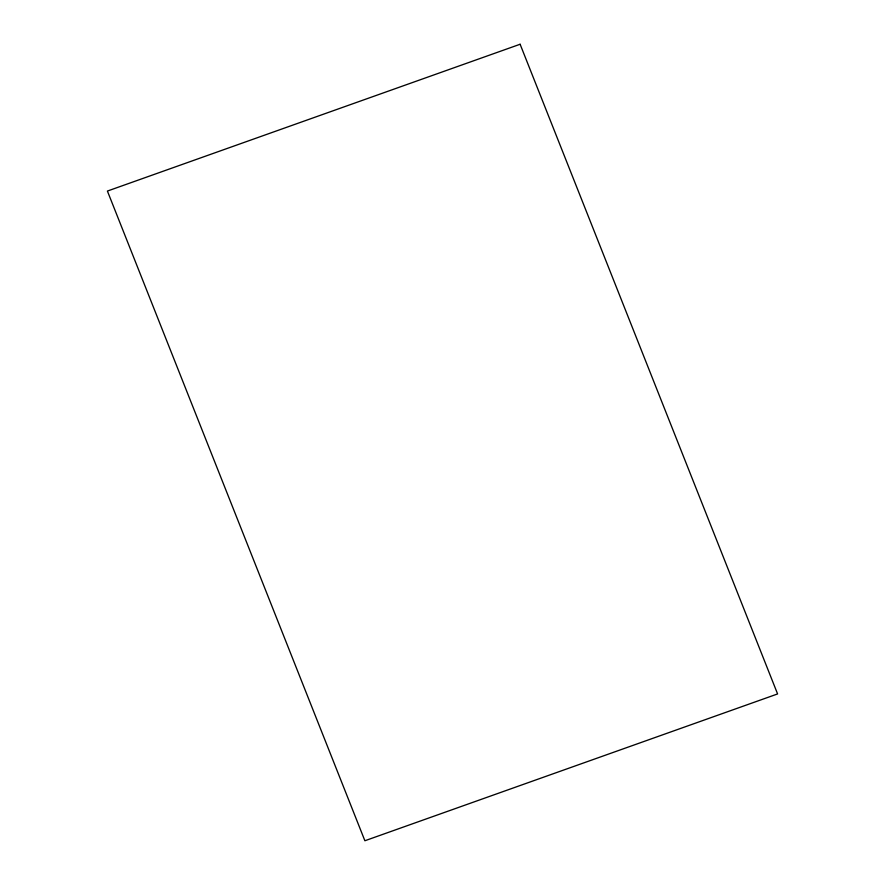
<?xml version="1.0" encoding="UTF-8"?>
<svg xmlns="http://www.w3.org/2000/svg" width="885" height="885" viewBox="0 0 885 885"><rect width="100%" height="100%" fill="white"/><g stroke="black" fill="none" stroke-linecap="round" stroke-linejoin="round"><path stroke-width="1.33" d="M520.115 44.25L107.406 191.06L364.885 840.75L777.594 693.94L520.115 44.25"/></g></svg>
